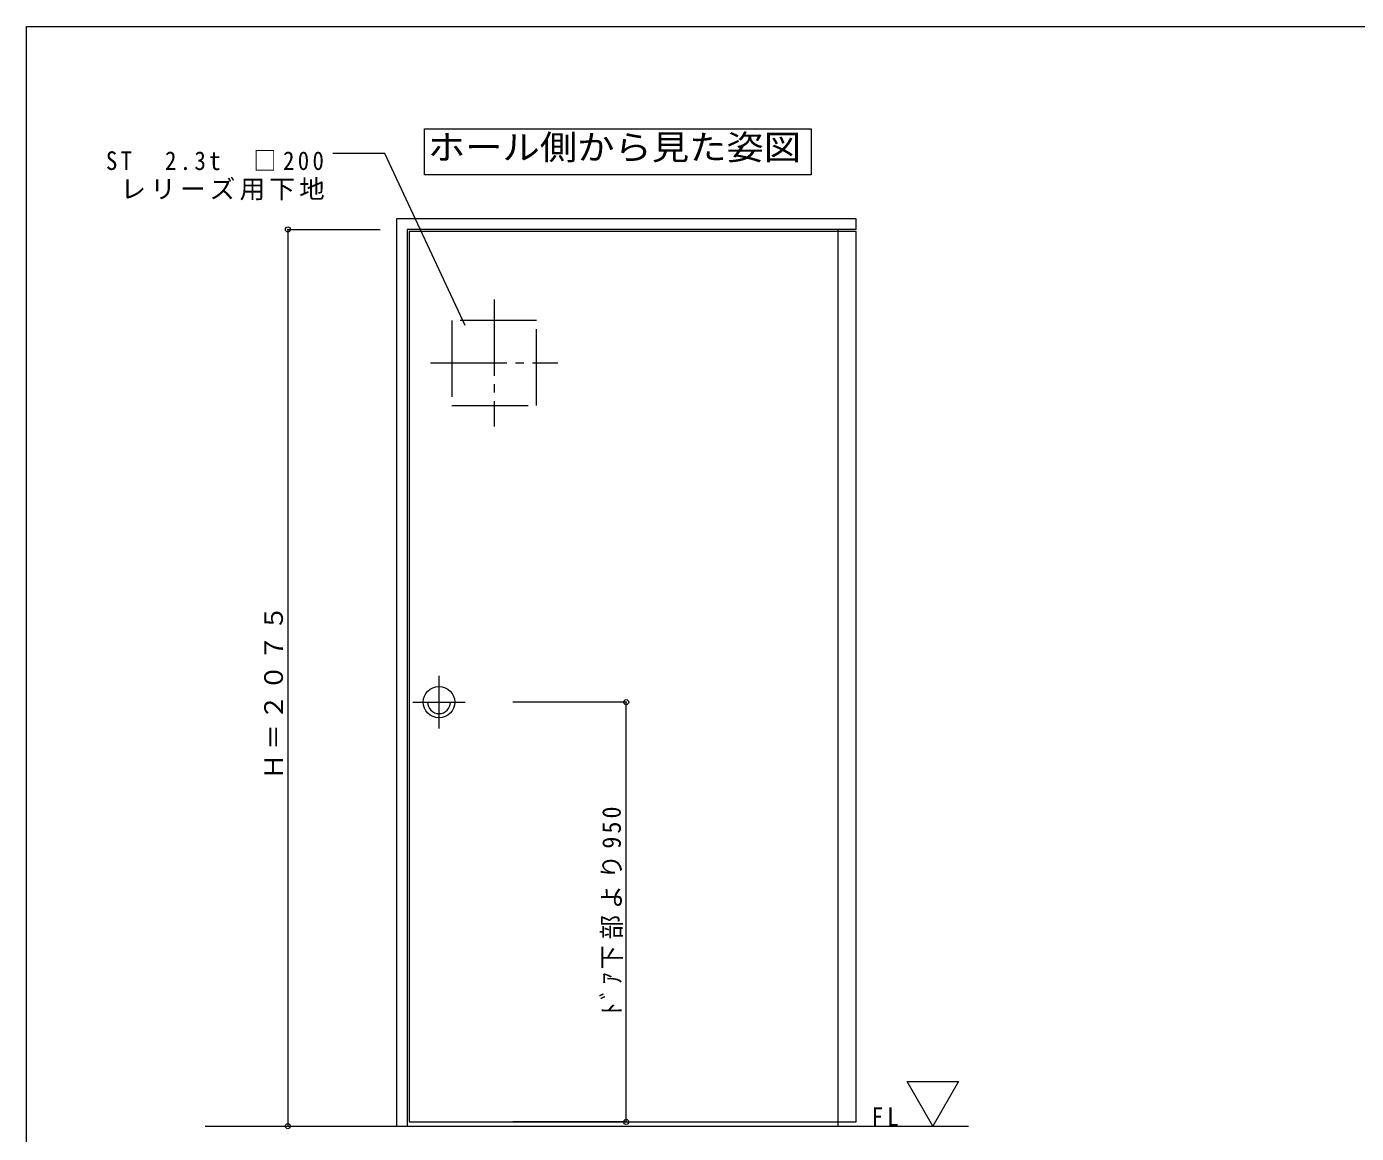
# Model space of a CAD drawing. Units: millimetres on the paper, with parts at other scales. Extents: x 412 to 1654, y -812 to -538.
# Drawn here: x 411.9 to 568.6, y -669.1 to -538.5 of the extents above; entities that cross this region are included whole.
import ezdxf
from ezdxf.enums import TextEntityAlignment as Align

# ---------------------------------------------------------------- set-up
doc = ezdxf.new("R2010")
doc.units = ezdxf.units.MM
doc.header["$PDMODE"] = 32
doc.header["$PDSIZE"] = 0.6
doc.linetypes.add('CHAIN2', pattern=[12, 9, -1, 1, -1])
doc.layers.add('1-9_hojyosen', color=7, linetype='Continuous', lineweight=9)
doc.layers.add('F-0', color=5, linetype='Continuous', lineweight=9)
doc.styles.add('ＭＳ ゴシック', font='')
doc.styles.get('ＭＳ ゴシック').set_extended_font_data('MS Gothic')

msp = doc.modelspace()

# ---------------------------------------------------------------- linework, layer by layer
at = {"layer": '1-9_hojyosen', "color": 3}
for p, q in [((442.669, -562.445), (453.538, -562.445)), ((442.669, -562.445), (442.669, -668.195)), ((482.53, -618.195), (469.188, -618.195)), ((482.53, -667.695), (482.53, -618.195)), ((442.669, -668.195), (453.538, -668.195)), ((482.53, -667.695), (469.188, -667.695))]:
    msp.add_line(p, q, dxfattribs=at)
at = {"layer": '1-9_hojyosen'}
for p, q in [((455.473, -561.195), (455.473, -668.195)), ((509.623, -561.195), (455.473, -561.195)), ((456.723, -562.445), (456.723, -668.195)), ((509.623, -562.445), (456.723, -562.445)), ((507.473, -562.445), (507.473, -668.195)), ((509.623, -562.445), (509.623, -561.195)), ((456.973, -562.695), (456.973, -667.695)), ((509.623, -562.695), (456.973, -562.695)), ((509.623, -667.695), (509.623, -562.695)), ((460.473, -621.295), (460.473, -615.095)), ((457.373, -618.195), (463.573, -618.195)), ((432.923, -668.195), (522.879, -668.195)), ((456.973, -667.695), (509.623, -667.695))]:
    msp.add_line(p, q, dxfattribs=at)
at = {"layer": '1-9_hojyosen', "linetype": 'CHAIN2'}
for p, q in [((466.973, -570.695), (466.973, -585.695)), ((461.973, -573.195), (461.973, -583.195)), ((471.973, -573.195), (461.973, -573.195)), ((471.973, -583.195), (471.973, -573.195)), ((459.473, -578.195), (474.473, -578.195)), ((461.973, -583.195), (471.973, -583.195))]:
    msp.add_line(p, q, dxfattribs=at)
at = {"layer": '1-9_hojyosen'}
for points in [[(458.755, -550.589), (504.344, -550.589), (504.344, -556.02), (458.755, -556.02)], [(518.681, -668.191), (515.65, -662.941), (521.712, -662.941)]]:
    msp.add_lwpolyline(points, close=True, dxfattribs=at)
msp.add_lwpolyline([(463.558, -573.768), (454.093, -553.509), (447.949, -553.509)], dxfattribs=at)
msp.add_circle((460.473, -618.195), 1.85, dxfattribs=at)
msp.add_arc((460.473, -618.195), 1.35, 180, 0, dxfattribs=at)
at = {"layer": '1-9_hojyosen', "color": 134}
for p in [(442.669, -562.445), (482.53, -618.195), (482.53, -667.695), (442.669, -668.195)]:
    msp.add_point(p, dxfattribs=at)
at = {"layer": 'F-0'}
for p, q in [((411.866, -811.69), (411.866, -538.527)), ((411.866, -538.527), (803.866, -538.527))]:
    msp.add_line(p, q, dxfattribs=at)

# ---------------------------------------------------------------- texts
at = {"layer": '1-9_hojyosen', "style": 'ＭＳ ゴシック', "width": 1.1}
msp.add_text('ホール側から見た姿図', height=2.933, dxfattribs=at).set_placement((459.151, -555.102), align=Align.BOTTOM_LEFT)
at = {"layer": '1-9_hojyosen', "char_height": 2.199, "attachment_point": 7, "style": 'ＭＳ ゴシック'}
for s, insert in [('\\T1.29;\\W0.9;ST\u30002.3t\u3000□200', (421.218, -555.5)), ('\\T1.17;レリーズ用下地', (422.94, -559.031)), ('\\T1.36;\\W0.9;FL', (511.466, -668.189))]:
    msp.add_mtext(s, dxfattribs=dict(at, insert=insert))
at = {"layer": '1-9_hojyosen', "char_height": 2.199, "attachment_point": 7, "rotation": 90, "style": 'ＭＳ ゴシック'}
for s, insert in [('\\T1.17;Ｈ＝２０７５', (442.11, -627.307)), ('\\T1.25;\\W0.95;ﾄﾞｱ下部より950', (482.146, -655.06))]:
    msp.add_mtext(s, dxfattribs=dict(at, insert=insert))

doc.saveas('drawing.dxf')
